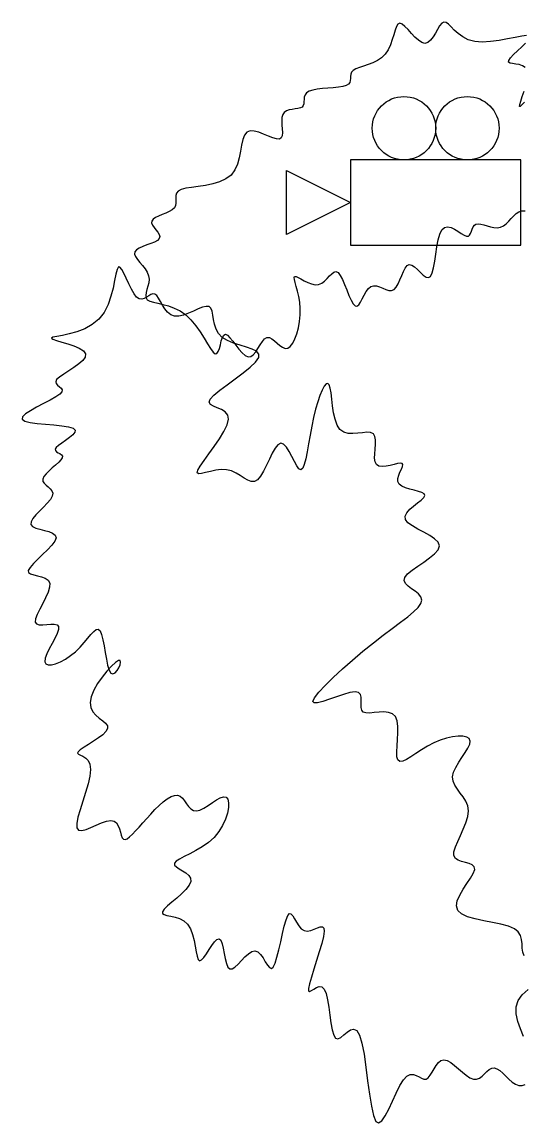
# Model space of a CAD drawing. Extents: x 2080 to 102394, y 2071 to 93424.
# Drawn here: x 86206.9 to 86348, y 79631.6 to 79942 of the extents above; entities that cross this region are included whole.
import ezdxf

# ---------------------------------------------------------------- set-up
doc = ezdxf.new("R2010")
doc.units = 0
doc.header["$LTSCALE"] = 20
doc.header["$MEASUREMENT"] = 0
doc.layers.add('camera', color=11, linetype='Continuous', lineweight=13)
doc.layers.add('ELEC', color=11, linetype='Continuous')
doc.layers.add('PLANTS', color=3, linetype='Continuous')

# ---------------------------------------------------------------- blocks, each defined once
blk = doc.blocks.new('A$C22A82026')
at = {"layer": 'ELEC', "ltscale": 0.5}
blk.add_lwpolyline([(-10.21, 5.71), (-10.21, -6.29), (13.79, -6.29), (13.79, 5.71)], close=True, dxfattribs=at)
blk.add_lwpolyline([(-10.21, -0.29), (-19.21, -4.79), (-19.21, 4.21), (-10.21, -0.29)], dxfattribs=at)
blk = doc.blocks.new('A$C265A360F')
at = {"layer": 'ELEC', "ltscale": 0.5}
for centre in [(33.06, 20.94), (50.94, 20.94)]:
    blk.add_circle(centre, 8.94, dxfattribs=at)
at = {"layer": 'ELEC', "ltscale": 0.5, "xscale": 2, "yscale": 2, "zscale": 2}
blk.add_blockref('A$C22A82026', (38.42, 0.59), dxfattribs=at)
blk = doc.blocks.new('A$C61665D49')
at = {"layer": 'PLANTS'}
for points in [[(-22.86, 122.58), (-23.6, 121.81), (-24.1, 121.36), (-24.32, 121.37), (-24.24, 121.9), (-23.94, 122.87), (-23.49, 124.18), (-22.99, 125.69)], [(-22.69, 132.3), (-23.47, 132.83), (-24.39, 133.13), (-25.36, 133.3), (-26.25, 133.42), (-26.95, 133.58), (-27.35, 133.85), (-27.33, 134.32), (-26.83, 135.05), (-25.94, 135.98), (-24.84, 137.03), (-23.67, 138.12), (-22.6, 139.16)], [(-22.28, 141.34), (-23.67, 141.17), (-25.5, 140.82), (-27.66, 140.38), (-30.02, 139.95), (-32.43, 139.62), (-34.77, 139.49), (-36.91, 139.65), (-38.74, 140.15), (-40.29, 140.93), (-41.58, 141.87), (-42.65, 142.86), (-43.55, 143.8), (-44.32, 144.56), (-44.99, 145.05), (-45.6, 145.15), (-46.19, 144.79), (-46.78, 144.06), (-47.38, 143.08), (-47.99, 142), (-48.64, 140.93), (-49.34, 140.01), (-50.09, 139.36), (-50.92, 139.12), (-51.82, 139.36), (-52.78, 140), (-53.76, 140.91), (-54.73, 141.95), (-55.68, 143), (-56.56, 143.91), (-57.34, 144.55), (-58.01, 144.79), (-58.54, 144.54), (-58.97, 143.86), (-59.35, 142.84), (-59.72, 141.58), (-60.13, 140.18), (-60.63, 138.73), (-61.27, 137.34), (-62.09, 136.1), (-63.13, 135.08), (-64.33, 134.28), (-65.62, 133.64), (-66.95, 133.13), (-68.23, 132.69), (-69.4, 132.3), (-70.39, 131.91), (-71.14, 131.48), (-71.59, 130.98), (-71.82, 130.42), (-71.89, 129.82), (-71.91, 129.22), (-71.96, 128.63), (-72.11, 128.09), (-72.46, 127.61), (-73.09, 127.22), (-74.05, 126.94), (-75.3, 126.75), (-76.73, 126.61), (-78.25, 126.49), (-79.79, 126.37), (-81.24, 126.2), (-82.53, 125.96), (-83.55, 125.63), (-84.25, 125.17), (-84.68, 124.61), (-84.9, 123.99), (-84.99, 123.34), (-85.02, 122.7), (-85.07, 122.11), (-85.21, 121.59), (-85.5, 121.19), (-86.01, 120.92), (-86.69, 120.76), (-87.48, 120.64), (-88.32, 120.52), (-89.15, 120.36), (-89.92, 120.09), (-90.55, 119.68), (-91, 119.06), (-91.22, 118.22), (-91.26, 117.2), (-91.2, 116.1), (-91.11, 115), (-91.06, 113.97), (-91.12, 113.09), (-91.38, 112.46), (-91.89, 112.14), (-92.7, 112.18), (-93.78, 112.52), (-95.02, 113.02), (-96.36, 113.58), (-97.72, 114.08), (-99.02, 114.41), (-100.17, 114.45), (-101.11, 114.09), (-101.77, 113.25), (-102.23, 112), (-102.56, 110.46), (-102.86, 108.72), (-103.22, 106.9), (-103.73, 105.1), (-104.47, 103.44), (-105.54, 102.02), (-107, 100.92), (-108.75, 100.11), (-110.71, 99.53), (-112.75, 99.11), (-114.76, 98.81), (-116.64, 98.55), (-118.27, 98.28), (-119.55, 97.94), (-120.4, 97.48), (-120.88, 96.91), (-121.09, 96.26), (-121.13, 95.56), (-121.09, 94.84), (-121.07, 94.12), (-121.18, 93.43), (-121.5, 92.79), (-122.11, 92.23), (-122.95, 91.74), (-123.93, 91.28), (-124.96, 90.86), (-125.96, 90.45), (-126.84, 90.02), (-127.51, 89.57), (-127.89, 89.06), (-127.91, 88.5), (-127.65, 87.89), (-127.21, 87.24), (-126.69, 86.58), (-126.18, 85.92), (-125.79, 85.27), (-125.62, 84.66), (-125.76, 84.09), (-126.28, 83.59), (-127.11, 83.14), (-128.15, 82.71), (-129.28, 82.3), (-130.41, 81.87), (-131.42, 81.42), (-132.21, 80.93), (-132.68, 80.37), (-132.74, 79.73), (-132.47, 79.01), (-131.94, 78.23), (-131.26, 77.39), (-130.51, 76.51), (-129.78, 75.58), (-129.17, 74.61), (-128.77, 73.62), (-128.64, 72.62), (-128.73, 71.62), (-128.95, 70.65), (-129.22, 69.72), (-129.45, 68.86), (-129.57, 68.08), (-129.49, 67.42), (-129.13, 66.88), (-128.42, 66.48), (-127.41, 66.16), (-126.16, 65.87), (-124.72, 65.55), (-123.15, 65.12), (-121.52, 64.53), (-119.89, 63.72), (-118.31, 62.62), (-116.84, 61.2), (-115.49, 59.55), (-114.26, 57.8), (-113.15, 56.05), (-112.16, 54.44), (-111.3, 53.08), (-110.57, 52.1), (-109.98, 51.62), (-109.5, 51.7), (-109.13, 52.25), (-108.83, 53.12), (-108.56, 54.17), (-108.29, 55.24), (-107.98, 56.18), (-107.61, 56.86), (-107.14, 57.12), (-106.54, 56.86), (-105.84, 56.17), (-105.06, 55.19), (-104.21, 54.06), (-103.33, 52.91), (-102.45, 51.88), (-101.58, 51.1), (-100.75, 50.73), (-99.99, 50.84), (-99.27, 51.36), (-98.6, 52.17), (-97.96, 53.15), (-97.33, 54.16), (-96.71, 55.1), (-96.08, 55.83), (-95.43, 56.23), (-94.75, 56.22), (-94.05, 55.88), (-93.32, 55.32), (-92.57, 54.65), (-91.82, 54), (-91.07, 53.46), (-90.32, 53.16), (-89.58, 53.21), (-88.86, 53.7), (-88.18, 54.59), (-87.55, 55.8), (-87.01, 57.27), (-86.56, 58.94), (-86.24, 60.73), (-86.06, 62.57), (-86.03, 64.39), (-86.18, 66.14), (-86.46, 67.78), (-86.8, 69.27), (-87.16, 70.58), (-87.48, 71.69), (-87.7, 72.56), (-87.77, 73.15), (-87.63, 73.45), (-87.24, 73.43), (-86.63, 73.16), (-85.84, 72.73), (-84.93, 72.23), (-83.93, 71.73), (-82.89, 71.32), (-81.86, 71.1), (-80.89, 71.14), (-80.01, 71.49), (-79.21, 72.09), (-78.48, 72.81), (-77.81, 73.56), (-77.18, 74.21), (-76.58, 74.66), (-75.99, 74.8), (-75.39, 74.51), (-74.79, 73.74), (-74.17, 72.57), (-73.55, 71.14), (-72.93, 69.61), (-72.32, 68.1), (-71.73, 66.75), (-71.15, 65.7), (-70.6, 65.1), (-70.09, 65.04), (-69.59, 65.44), (-69.09, 66.17), (-68.59, 67.12), (-68.06, 68.16), (-67.49, 69.17), (-66.86, 70.03), (-66.17, 70.61), (-65.4, 70.82), (-64.57, 70.74), (-63.71, 70.47), (-62.82, 70.1), (-61.95, 69.73), (-61.11, 69.48), (-60.32, 69.44), (-59.61, 69.72), (-58.99, 70.37), (-58.45, 71.33), (-57.95, 72.46), (-57.48, 73.67), (-57.01, 74.82), (-56.52, 75.81), (-55.97, 76.51), (-55.35, 76.82), (-54.64, 76.65), (-53.86, 76.12), (-53.04, 75.36), (-52.21, 74.53), (-51.39, 73.78), (-50.61, 73.25), (-49.92, 73.09), (-49.32, 73.45), (-48.85, 74.42), (-48.48, 75.9), (-48.16, 77.73), (-47.86, 79.75), (-47.55, 81.8), (-47.18, 83.73), (-46.72, 85.37), (-46.13, 86.58), (-45.39, 87.23), (-44.53, 87.4), (-43.58, 87.2), (-42.61, 86.76), (-41.64, 86.18), (-40.72, 85.58), (-39.9, 85.08), (-39.21, 84.8), (-38.7, 84.83), (-38.33, 85.11), (-38.05, 85.58), (-37.82, 86.16), (-37.6, 86.78), (-37.34, 87.38), (-37.01, 87.86), (-36.55, 88.18), (-35.94, 88.26), (-35.2, 88.16), (-34.35, 87.94), (-33.43, 87.67), (-32.47, 87.4), (-31.49, 87.2), (-30.54, 87.15), (-29.64, 87.29), (-28.81, 87.68), (-28.05, 88.26), (-27.32, 88.97), (-26.62, 89.73), (-25.92, 90.48), (-25.2, 91.13), (-24.43, 91.63), (-23.61, 91.9), (-22.7, 91.9)], [(-23.16, -140.86), (-24.05, -138.69), (-24.78, -136.55), (-25.21, -134.46), (-25.22, -132.48), (-24.67, -130.66), (-23.5, -129.03), (-21.83, -127.59)], [(-22.95, -118.06), (-23.34, -117.02), (-23.5, -115.88), (-23.56, -114.69), (-23.68, -113.5), (-23.98, -112.36), (-24.62, -111.32), (-25.74, -110.43), (-27.41, -109.72), (-29.53, -109.15), (-31.91, -108.66), (-34.38, -108.19), (-36.77, -107.67), (-38.9, -107.06), (-40.6, -106.28), (-41.7, -105.28), (-42.07, -104.02), (-41.82, -102.56), (-41.13, -100.96), (-40.17, -99.31), (-39.09, -97.69), (-38.08, -96.17), (-37.3, -94.83), (-36.91, -93.74), (-37.04, -92.97), (-37.6, -92.44), (-38.46, -92.07), (-39.5, -91.79), (-40.58, -91.51), (-41.57, -91.15), (-42.34, -90.62), (-42.76, -89.84), (-42.74, -88.75), (-42.35, -87.4), (-41.7, -85.84), (-40.92, -84.14), (-40.11, -82.36), (-39.39, -80.58), (-38.88, -78.85), (-38.68, -77.24), (-38.88, -75.79), (-39.4, -74.49), (-40.13, -73.3), (-40.97, -72.18), (-41.79, -71.09), (-42.5, -70), (-42.98, -68.87), (-43.12, -67.65), (-42.84, -66.34), (-42.24, -64.95), (-41.42, -63.53), (-40.5, -62.13), (-39.6, -60.79), (-38.83, -59.54), (-38.31, -58.45), (-38.15, -57.54), (-38.45, -56.85), (-39.16, -56.4), (-40.22, -56.16), (-41.56, -56.14), (-43.12, -56.33), (-44.83, -56.71), (-46.63, -57.3), (-48.44, -58.07), (-50.2, -59.01), (-51.89, -60.04), (-53.46, -61.07), (-54.89, -62), (-56.14, -62.73), (-57.19, -63.19), (-58, -63.26), (-58.55, -62.86), (-58.81, -61.94), (-58.86, -60.57), (-58.77, -58.91), (-58.63, -57.07), (-58.53, -55.19), (-58.55, -53.4), (-58.76, -51.83), (-59.25, -50.62), (-60.09, -49.84), (-61.19, -49.45), (-62.47, -49.33), (-63.84, -49.4), (-65.2, -49.53), (-66.46, -49.64), (-67.53, -49.62), (-68.3, -49.37), (-68.73, -48.82), (-68.88, -48.04), (-68.89, -47.11), (-68.85, -46.13), (-68.89, -45.21), (-69.12, -44.43), (-69.65, -43.89), (-70.6, -43.69), (-72.04, -43.89), (-73.83, -44.38), (-75.81, -45.05), (-77.81, -45.76), (-79.65, -46.37), (-81.15, -46.76), (-82.16, -46.8), (-82.49, -46.36), (-82.02, -45.33), (-80.82, -43.8), (-79.03, -41.87), (-76.77, -39.63), (-74.15, -37.21), (-71.31, -34.7), (-68.38, -32.21), (-65.46, -29.85), (-62.69, -27.7), (-60.11, -25.77), (-57.79, -24.03), (-55.77, -22.48), (-54.12, -21.1), (-52.87, -19.87), (-52.08, -18.77), (-51.81, -17.78), (-52.06, -16.9), (-52.73, -16.08), (-53.65, -15.32), (-54.67, -14.59), (-55.62, -13.85), (-56.37, -13.09), (-56.75, -12.28), (-56.59, -11.39), (-55.82, -10.41), (-54.55, -9.36), (-52.96, -8.24), (-51.25, -7.09), (-49.6, -5.92), (-48.19, -4.75), (-47.21, -3.61), (-46.84, -2.52), (-47.21, -1.48), (-48.19, -0.5), (-49.59, 0.43), (-51.23, 1.34), (-52.92, 2.23), (-54.47, 3.12), (-55.7, 4.02), (-56.42, 4.94), (-56.49, 5.88), (-56.03, 6.84), (-55.19, 7.79), (-54.13, 8.71), (-53.02, 9.58), (-52, 10.38), (-51.25, 11.09), (-50.92, 11.68), (-51.12, 12.15), (-51.78, 12.53), (-52.77, 12.85), (-53.96, 13.15), (-55.22, 13.46), (-56.43, 13.83), (-57.46, 14.29), (-58.19, 14.88), (-58.52, 15.62), (-58.53, 16.46), (-58.3, 17.37), (-57.95, 18.27), (-57.57, 19.11), (-57.27, 19.84), (-57.15, 20.4), (-57.3, 20.73), (-57.81, 20.8), (-58.61, 20.68), (-59.62, 20.43), (-60.74, 20.16), (-61.88, 19.93), (-62.97, 19.83), (-63.89, 19.96), (-64.58, 20.38), (-64.96, 21.15), (-65.09, 22.21), (-65.06, 23.46), (-64.95, 24.79), (-64.85, 26.12), (-64.85, 27.34), (-65.02, 28.36), (-65.46, 29.07), (-66.22, 29.43), (-67.25, 29.49), (-68.48, 29.39), (-69.83, 29.23), (-71.22, 29.13), (-72.57, 29.2), (-73.81, 29.56), (-74.86, 30.32), (-75.67, 31.55), (-76.25, 33.16), (-76.67, 35.01), (-76.97, 36.95), (-77.19, 38.85), (-77.38, 40.58), (-77.59, 41.98), (-77.88, 42.92), (-78.26, 43.29), (-78.74, 43.12), (-79.29, 42.46), (-79.89, 41.37), (-80.52, 39.89), (-81.14, 38.08), (-81.75, 35.99), (-82.31, 33.69), (-82.81, 31.23), (-83.26, 28.72), (-83.68, 26.27), (-84.08, 23.99), (-84.48, 22.01), (-84.9, 20.44), (-85.36, 19.38), (-85.86, 18.96), (-86.42, 19.23), (-87.04, 20.07), (-87.71, 21.29), (-88.43, 22.69), (-89.17, 24.08), (-89.95, 25.3), (-90.74, 26.14), (-91.53, 26.41), (-92.33, 26), (-93.13, 25), (-93.94, 23.59), (-94.75, 21.93), (-95.57, 20.19), (-96.39, 18.53), (-97.24, 17.11), (-98.09, 16.12), (-98.97, 15.66), (-99.88, 15.66), (-100.83, 16.02), (-101.84, 16.61), (-102.93, 17.31), (-104.1, 18.02), (-105.38, 18.6), (-106.78, 18.96), (-108.3, 19), (-109.85, 18.81), (-111.36, 18.48), (-112.72, 18.14), (-113.86, 17.89), (-114.66, 17.83), (-115.06, 18.1), (-114.94, 18.78), (-114.27, 19.96), (-113.16, 21.55), (-111.77, 23.44), (-110.26, 25.5), (-108.8, 27.63), (-107.53, 29.69), (-106.63, 31.57), (-106.25, 33.16), (-106.49, 34.36), (-107.23, 35.24), (-108.27, 35.89), (-109.42, 36.4), (-110.5, 36.85), (-111.31, 37.35), (-111.68, 37.98), (-111.39, 38.84), (-110.35, 39.98), (-108.69, 41.37), (-106.62, 42.92), (-104.37, 44.56), (-102.14, 46.22), (-100.15, 47.82), (-98.61, 49.29), (-97.74, 50.55), (-97.69, 51.55), (-98.35, 52.34), (-99.56, 52.97), (-101.15, 53.52), (-102.96, 54.06), (-104.82, 54.64), (-106.56, 55.35), (-108.02, 56.23), (-109.08, 57.34), (-109.78, 58.61), (-110.22, 59.96), (-110.49, 61.31), (-110.68, 62.56), (-110.89, 63.64), (-111.22, 64.46), (-111.75, 64.93), (-112.55, 64.99), (-113.6, 64.74), (-114.82, 64.26), (-116.16, 63.66), (-117.56, 63.06), (-118.96, 62.56), (-120.29, 62.25), (-121.5, 62.26), (-122.55, 62.65), (-123.43, 63.36), (-124.19, 64.28), (-124.85, 65.3), (-125.43, 66.34), (-125.97, 67.28), (-126.48, 68.03), (-127, 68.48), (-127.55, 68.56), (-128.13, 68.36), (-128.74, 67.99), (-129.37, 67.57), (-130.03, 67.2), (-130.72, 67), (-131.42, 67.1), (-132.14, 67.59), (-132.88, 68.55), (-133.62, 69.87), (-134.35, 71.38), (-135.05, 72.91), (-135.71, 74.32), (-136.31, 75.43), (-136.84, 76.08), (-137.29, 76.11), (-137.65, 75.41), (-137.97, 74.08), (-138.33, 72.27), (-138.77, 70.14), (-139.38, 67.83), (-140.2, 65.5), (-141.32, 63.3), (-142.78, 61.38), (-144.63, 59.85), (-146.73, 58.7), (-148.94, 57.85), (-151.1, 57.25), (-153.05, 56.83), (-154.63, 56.53), (-155.7, 56.3), (-156.09, 56.05), (-155.7, 55.75), (-154.69, 55.38), (-153.24, 54.94), (-151.56, 54.43), (-149.85, 53.85), (-148.3, 53.18), (-147.12, 52.44), (-146.51, 51.62), (-146.6, 50.71), (-147.28, 49.75), (-148.4, 48.77), (-149.79, 47.78), (-151.28, 46.81), (-152.69, 45.9), (-153.88, 45.07), (-154.67, 44.34), (-154.94, 43.73), (-154.8, 43.23), (-154.4, 42.78), (-153.89, 42.36), (-153.42, 41.94), (-153.15, 41.47), (-153.21, 40.92), (-153.78, 40.26), (-154.94, 39.46), (-156.54, 38.55), (-158.39, 37.57), (-160.3, 36.57), (-162.05, 35.59), (-163.46, 34.67), (-164.31, 33.84), (-164.42, 33.16), (-163.65, 32.64), (-162.15, 32.27), (-160.14, 32), (-157.84, 31.78), (-155.46, 31.58), (-153.22, 31.36), (-151.35, 31.07), (-150.06, 30.67), (-149.5, 30.14), (-149.58, 29.49), (-150.15, 28.76), (-151.05, 27.99), (-152.13, 27.21), (-153.22, 26.45), (-154.18, 25.76), (-154.84, 25.17), (-155.1, 24.7), (-155.02, 24.33), (-154.69, 24.02), (-154.22, 23.75), (-153.73, 23.48), (-153.3, 23.17), (-153.05, 22.8), (-153.07, 22.33), (-153.45, 21.74), (-154.1, 21.04), (-154.95, 20.26), (-155.89, 19.45), (-156.81, 18.61), (-157.63, 17.79), (-158.25, 17.01), (-158.57, 16.3), (-158.52, 15.67), (-158.18, 15.12), (-157.65, 14.61), (-157.04, 14.1), (-156.45, 13.57), (-156, 12.98), (-155.78, 12.3), (-155.91, 11.5), (-156.44, 10.57), (-157.3, 9.53), (-158.35, 8.43), (-159.46, 7.31), (-160.5, 6.22), (-161.35, 5.19), (-161.87, 4.27), (-161.94, 3.52), (-161.47, 2.94), (-160.58, 2.51), (-159.41, 2.17), (-158.13, 1.85), (-156.87, 1.51), (-155.8, 1.1), (-155.08, 0.54), (-154.84, -0.21), (-155.21, -1.19), (-156.06, -2.35), (-157.25, -3.63), (-158.61, -4.96), (-159.99, -6.27), (-161.23, -7.5), (-162.17, -8.58), (-162.65, -9.44), (-162.56, -10.04), (-162, -10.44), (-161.11, -10.72), (-160.03, -10.95), (-158.9, -11.21), (-157.86, -11.59), (-157.05, -12.15), (-156.62, -12.99), (-156.65, -14.15), (-157.08, -15.56), (-157.77, -17.13), (-158.59, -18.76), (-159.42, -20.36), (-160.13, -21.82), (-160.6, -23.07), (-160.7, -23.99), (-160.33, -24.53), (-159.6, -24.76), (-158.6, -24.78), (-157.48, -24.68), (-156.35, -24.58), (-155.33, -24.57), (-154.56, -24.75), (-154.13, -25.24), (-154.16, -26.09), (-154.55, -27.24), (-155.18, -28.6), (-155.95, -30.07), (-156.74, -31.56), (-157.43, -32.97), (-157.9, -34.21), (-158.04, -35.17), (-157.76, -35.8), (-157.1, -36.08), (-156.14, -36.05), (-154.96, -35.75), (-153.61, -35.2), (-152.18, -34.43), (-150.73, -33.46), (-149.35, -32.34), (-148.08, -31.09), (-146.94, -29.8), (-145.93, -28.56), (-145.02, -27.48), (-144.23, -26.63), (-143.54, -26.12), (-142.94, -26.04), (-142.43, -26.48), (-142, -27.49), (-141.63, -28.96), (-141.3, -30.72), (-140.99, -32.62), (-140.67, -34.5), (-140.31, -36.19), (-139.9, -37.53), (-139.42, -38.37), (-138.84, -38.6), (-138.23, -38.31), (-137.65, -37.68), (-137.15, -36.86), (-136.81, -36.01), (-136.67, -35.27), (-136.81, -34.83), (-137.29, -34.82), (-138.13, -35.37), (-139.26, -36.4), (-140.54, -37.82), (-141.88, -39.5), (-143.13, -41.34), (-144.2, -43.23), (-144.95, -45.06), (-145.27, -46.71), (-145.08, -48.11), (-144.49, -49.27), (-143.63, -50.25), (-142.65, -51.08), (-141.69, -51.83), (-140.88, -52.53), (-140.37, -53.23), (-140.3, -53.99), (-140.77, -54.83), (-141.68, -55.74), (-142.89, -56.67), (-144.27, -57.6), (-145.67, -58.49), (-146.96, -59.3), (-148, -60), (-148.64, -60.56), (-148.79, -60.94), (-148.53, -61.23), (-147.98, -61.5), (-147.26, -61.84), (-146.49, -62.33), (-145.79, -63.05), (-145.29, -64.09), (-145.09, -65.52), (-145.29, -67.41), (-145.8, -69.63), (-146.51, -72.04), (-147.31, -74.51), (-148.07, -76.89), (-148.68, -79.03), (-149.03, -80.79), (-148.99, -82.03), (-148.49, -82.65), (-147.6, -82.75), (-146.4, -82.45), (-145, -81.9), (-143.51, -81.23), (-142.01, -80.58), (-140.61, -80.09), (-139.42, -79.9), (-138.49, -80.1), (-137.81, -80.63), (-137.33, -81.4), (-136.98, -82.3), (-136.71, -83.23), (-136.47, -84.09), (-136.21, -84.79), (-135.87, -85.23), (-135.4, -85.32), (-134.82, -85.08), (-134.12, -84.57), (-133.32, -83.83), (-132.43, -82.89), (-131.45, -81.81), (-130.41, -80.62), (-129.31, -79.37), (-128.15, -78.1), (-126.98, -76.87), (-125.79, -75.72), (-124.63, -74.69), (-123.51, -73.83), (-122.45, -73.2), (-121.48, -72.84), (-120.62, -72.8), (-119.88, -73.1), (-119.24, -73.67), (-118.65, -74.41), (-118.09, -75.22), (-117.51, -76.01), (-116.88, -76.67), (-116.15, -77.11), (-115.3, -77.24), (-114.29, -76.98), (-113.17, -76.43), (-111.99, -75.69), (-110.8, -74.89), (-109.64, -74.13), (-108.59, -73.54), (-107.68, -73.24), (-106.96, -73.33), (-106.49, -73.91), (-106.27, -74.91), (-106.3, -76.24), (-106.58, -77.82), (-107.13, -79.54), (-107.93, -81.32), (-109, -83.07), (-110.33, -84.69), (-111.91, -86.12), (-113.65, -87.35), (-115.44, -88.42), (-117.18, -89.33), (-118.76, -90.12), (-120.08, -90.81), (-121.03, -91.42), (-121.5, -91.97), (-121.44, -92.49), (-120.93, -93), (-120.14, -93.52), (-119.2, -94.08), (-118.26, -94.69), (-117.46, -95.39), (-116.96, -96.19), (-116.89, -97.12), (-117.36, -98.18), (-118.26, -99.35), (-119.46, -100.56), (-120.82, -101.78), (-122.18, -102.94), (-123.4, -104.01), (-124.35, -104.92), (-124.87, -105.64), (-124.87, -106.12), (-124.41, -106.44), (-123.59, -106.67), (-122.52, -106.88), (-121.3, -107.16), (-120.03, -107.58), (-118.83, -108.23), (-117.78, -109.19), (-116.97, -110.49), (-116.38, -112.04), (-115.95, -113.72), (-115.63, -115.4), (-115.37, -116.94), (-115.11, -118.22), (-114.81, -119.11), (-114.41, -119.48), (-113.87, -119.25), (-113.23, -118.53), (-112.5, -117.5), (-111.73, -116.31), (-110.95, -115.12), (-110.19, -114.11), (-109.5, -113.44), (-108.91, -113.27), (-108.44, -113.71), (-108.07, -114.65), (-107.76, -115.93), (-107.47, -117.39), (-107.18, -118.87), (-106.84, -120.21), (-106.43, -121.23), (-105.9, -121.79), (-105.23, -121.76), (-104.44, -121.26), (-103.56, -120.42), (-102.62, -119.41), (-101.64, -118.38), (-100.66, -117.47), (-99.7, -116.84), (-98.8, -116.64), (-97.98, -116.97), (-97.23, -117.71), (-96.54, -118.69), (-95.9, -119.75), (-95.3, -120.7), (-94.74, -121.38), (-94.19, -121.62), (-93.66, -121.26), (-93.13, -120.16), (-92.6, -118.48), (-92.07, -116.4), (-91.55, -114.11), (-91.04, -111.81), (-90.54, -109.67), (-90.05, -107.91), (-89.58, -106.7), (-89.12, -106.19), (-88.66, -106.27), (-88.18, -106.8), (-87.67, -107.63), (-87.11, -108.61), (-86.49, -109.6), (-85.78, -110.43), (-84.97, -110.96), (-84.06, -111.09), (-83.09, -110.91), (-82.11, -110.56), (-81.2, -110.18), (-80.4, -109.91), (-79.78, -109.89), (-79.39, -110.25), (-79.29, -111.14), (-79.52, -112.64), (-80.01, -114.64), (-80.68, -116.95), (-81.45, -119.41), (-82.22, -121.85), (-82.91, -124.09), (-83.44, -125.96), (-83.73, -127.29), (-83.71, -127.96), (-83.41, -128.09), (-82.9, -127.86), (-82.24, -127.44), (-81.49, -127.02), (-80.71, -126.77), (-79.96, -126.86), (-79.29, -127.47), (-78.76, -128.72), (-78.35, -130.48), (-78, -132.56), (-77.7, -134.79), (-77.39, -136.96), (-77.05, -138.9), (-76.63, -140.41), (-76.1, -141.31), (-75.43, -141.48), (-74.65, -141.1), (-73.78, -140.39), (-72.87, -139.6), (-71.93, -138.97), (-71.01, -138.74), (-70.15, -139.14), (-69.36, -140.42), (-68.69, -142.73), (-68.09, -145.84), (-67.56, -149.47), (-67.06, -153.31), (-66.55, -157.06), (-66.02, -160.42), (-65.43, -163.08), (-64.75, -164.74), (-63.97, -165.2), (-63.08, -164.61), (-62.13, -163.22), (-61.12, -161.28), (-60.07, -159.04), (-59.02, -156.75), (-57.97, -154.66), (-56.95, -153.02), (-55.98, -152.02), (-55.05, -151.57), (-54.18, -151.55), (-53.36, -151.8), (-52.58, -152.2), (-51.86, -152.6), (-51.19, -152.86), (-50.56, -152.85), (-49.99, -152.46), (-49.44, -151.76), (-48.9, -150.87), (-48.35, -149.9), (-47.76, -148.95), (-47.12, -148.13), (-46.41, -147.56), (-45.6, -147.35), (-44.68, -147.56), (-43.67, -148.13), (-42.6, -148.95), (-41.5, -149.9), (-40.38, -150.87), (-39.29, -151.76), (-38.24, -152.46), (-37.26, -152.85), (-36.38, -152.86), (-35.58, -152.55), (-34.84, -152.02), (-34.14, -151.38), (-33.47, -150.73), (-32.8, -150.15), (-32.12, -149.76), (-31.41, -149.65), (-30.66, -149.9), (-29.86, -150.43), (-29.02, -151.16), (-28.15, -152), (-27.26, -152.86), (-26.35, -153.65), (-25.42, -154.26), (-24.49, -154.62), (-23.57, -154.65), (-22.69, -154.35)]]:
    blk.add_lwpolyline(points, dxfattribs=at)

msp = doc.modelspace()

# ---------------------------------------------------------------- block references
at = {"layer": 'camera', "ltscale": 0.5}
msp.add_blockref('A$C265A360F', (86281.456, 79891.083), dxfattribs=at)
at = {"layer": 'PLANTS', "linetype": 'Continuous', "ltscale": 0.5}
msp.add_blockref('A$C61665D49', (86371.357, 79796.81), dxfattribs=at)

doc.saveas('drawing.dxf')
